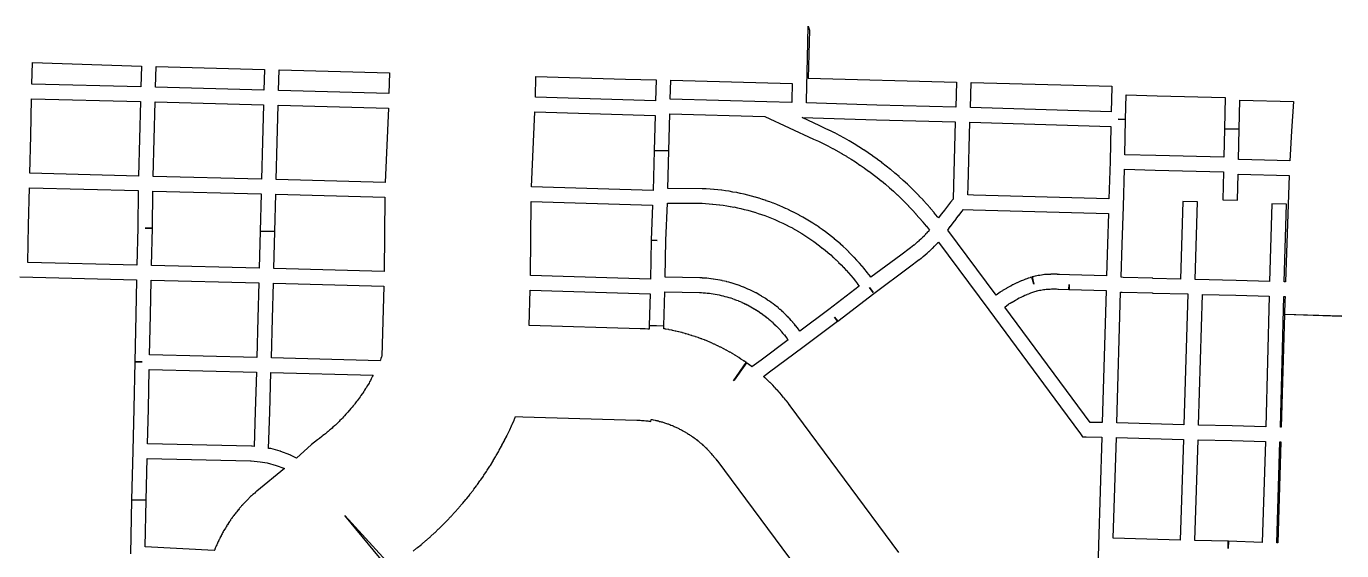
# Model space of a CAD drawing. Extents: x 0 to 1129, y 203 to 1017.
# Drawn here: x 418.9 to 520.2, y 603.3 to 643.7 of the extents above; entities that cross this region are included whole.
import ezdxf

# ---------------------------------------------------------------- set-up
doc = ezdxf.new("R2010")
doc.units = 0
doc.layers.get('0').update_dxf_attribs({"linetype": 'CONTINUOUS'})

msp = doc.modelspace()

# ---------------------------------------------------------------- linework, layer by layer
at = {"color": 1}
for points in [[(479.114556, 643.735049), (479.227444, 643.438715), (479.128667, 639.741604), (490.551622, 639.438204), (490.488111, 637.490871), (484.406222, 637.660204), (478.9946, 637.822493), (479.001599, 637.963604), (479.001599, 637.977602), (479.001599, 637.984602), (479.058043, 641.293646), (479.114556, 643.735049)], [(419.339889, 640.941049), (427.736, 640.658826), (427.693667, 639.071315), (419.3046, 639.283004), (419.339889, 640.941049)], [(428.864889, 640.630604), (437.218667, 640.404826), (437.176333, 638.817315), (428.822556, 639.043093), (428.864889, 640.630604)], [(438.347556, 640.376604), (446.849489, 640.150826), (446.807178, 638.563315), (438.305222, 638.789093), (438.347556, 640.376604)], [(458.138378, 639.854493), (465.031667, 639.671049), (467.4094, 639.600493), (467.367044, 637.977715), (458.096067, 638.259938), (458.138378, 639.854493)], [(468.538289, 639.572271), (477.893933, 639.318271), (477.87271, 638.03416), (477.87271, 638.005938), (477.858712, 637.850715), (475.932556, 637.90716), (468.495978, 638.125893), (468.538289, 639.572271)], [(491.673444, 639.409982), (502.524889, 639.113671), (502.524889, 639.036049), (502.51789, 639.036049), (502.51789, 639.02905), (502.46849, 637.145205), (491.617045, 637.462694), (491.673444, 639.409982)], [(419.276378, 638.154341), (427.665444, 637.942652), (427.580778, 635.071052), (427.510222, 632.192386), (419.142333, 632.411097), (419.212889, 635.282719), (419.276378, 638.154341)], [(428.794333, 637.914498), (437.148111, 637.68872), (437.070511, 634.81712), (436.992889, 631.94552), (428.639111, 632.164231), (428.709667, 635.042898), (428.794333, 637.914498)], [(438.277, 637.66043), (446.771889, 637.434652), (446.524956, 631.691452), (438.121778, 631.91723), (438.1994, 634.78883), (438.277, 637.66043)], [(503.6326, 638.443427), (506.010333, 638.379938), (511.266734, 638.238827), (511.203222, 635.839938), (512.332111, 635.811716), (512.388556, 638.048316), (516.509, 637.942471), (516.367889, 635.642383), (516.240889, 633.356383), (512.325044, 633.455138), (512.275667, 633.469362), (512.332111, 635.797673), (511.203222, 635.832962), (511.146778, 633.652784), (505.904511, 633.779807), (503.526778, 633.836251), (503.583222, 636.552629), (503.011711, 636.566627), (503.011711, 636.573626), (503.583222, 636.552403), (503.6326, 638.443427)], [(458.060778, 637.131455), (467.331778, 636.849233), (467.247111, 634.161055), (468.376, 634.125788), (468.467711, 636.997411), (475.7914, 636.778677), (479.530822, 635.043011), (479.904778, 634.873677), (479.911777, 634.866678), (480.271599, 634.697345), (480.278598, 634.690346), (480.645487, 634.506901), (480.645487, 634.5139), (481.005309, 634.323389), (481.012308, 634.309391), (481.365063, 634.125946), (481.372062, 634.118947), (481.717796, 633.921392), (481.724795, 633.914393), (482.070506, 633.70977), (482.077505, 633.702771), (482.423239, 633.491105), (482.430238, 633.491105), (482.768904, 633.272394), (482.775903, 633.272394), (483.100482, 633.039549), (483.11448, 633.039549), (483.446102, 632.813771), (483.453101, 632.806772), (483.770613, 632.57395), (483.784611, 632.566951), (484.109166, 632.327039), (484.116166, 632.32004), (484.433654, 632.073085), (484.433654, 632.080084), (484.751143, 631.819017), (484.758142, 631.819017), (485.068586, 631.557973), (485.075586, 631.550974), (485.378963, 631.289907), (485.385962, 631.289907), (485.68934, 631.014751), (485.696339, 631.014751), (485.985606, 630.739573), (485.992605, 630.732574), (486.288961, 630.457396), (486.29596, 630.450397), (486.578182, 630.168175), (486.585181, 630.161176), (486.867403, 629.864842), (486.860404, 629.864842), (487.142626, 629.575576), (487.149625, 629.568577), (487.417759, 629.265199), (487.424758, 629.2582), (487.685802, 628.961867), (487.700026, 628.947869), (487.954026, 628.651535), (487.961026, 628.644536), (488.215026, 628.334092), (488.229024, 628.327093), (488.468913, 628.016648), (488.412468, 627.953137), (488.405469, 627.946138), (488.299625, 627.833249), (488.292625, 627.819251), (488.17267, 627.699295), (488.165671, 627.692296), (488.052782, 627.572363), (488.045783, 627.565364), (487.925849, 627.452475), (487.91885, 627.445476), (487.805961, 627.325542), (487.798962, 627.325542), (487.671985, 627.212654), (487.664986, 627.205654), (487.537986, 627.09981), (487.530987, 627.092811), (487.411031, 626.986966), (487.397033, 626.972968), (487.2771, 626.867146), (487.2701, 626.867146), (487.136056, 626.754257), (487.136056, 626.761256), (487.001989, 626.655411), (486.99499, 626.648412), (486.254146, 626.091012), (483.954034, 624.38359), (483.834101, 624.552924), (483.827102, 624.559923), (483.650702, 624.7857), (483.643703, 624.799699), (483.467325, 625.01841), (483.453101, 625.01841), (483.453101, 625.025409), (483.269679, 625.24412), (483.26268, 625.258344), (483.079236, 625.469988), (483.079236, 625.476987), (483.065238, 625.476987), (482.881793, 625.688654), (482.874794, 625.695653), (482.677239, 625.907342), (482.670239, 625.914341), (482.465617, 626.118941), (482.465617, 626.12594), (482.458618, 626.12594), (482.254018, 626.330562), (482.254018, 626.337561), (482.042329, 626.542161), (482.03533, 626.54916), (481.823663, 626.746716), (481.823663, 626.753715), (481.611996, 626.937137), (481.604997, 626.951361), (481.386264, 627.14185), (481.372266, 627.14185), (481.153555, 627.325294), (481.153555, 627.339292), (481.146556, 627.339292), (480.927845, 627.522737), (480.913621, 627.522737), (480.69491, 627.699114), (480.687911, 627.706113), (480.455089, 627.882514), (480.448089, 627.882514), (480.448089, 627.889513), (480.208178, 628.058846), (479.975356, 628.228179), (479.961358, 628.228179), (479.961358, 628.235178), (479.728513, 628.397468), (479.714515, 628.397468), (479.714515, 628.404467), (479.48167, 628.552645), (479.467672, 628.559644), (479.220716, 628.714843), (479.220716, 628.721842), (479.213717, 628.721842), (478.966761, 628.87002), (478.959762, 628.87002), (478.712807, 629.018176), (478.705807, 629.018176), (478.458852, 629.159287), (478.444854, 629.159287), (478.444854, 629.166286), (478.190854, 629.300353), (478.183854, 629.300353), (477.929854, 629.43442), (477.915856, 629.441419), (477.661856, 629.568419), (477.654857, 629.568419), (477.654857, 629.575418), (477.39379, 629.688307), (477.39379, 629.695306), (477.379792, 629.695306), (477.118748, 629.815239), (476.991725, 629.864639), (476.984726, 629.878638), (476.716615, 629.98446), (476.455548, 630.090304), (476.448549, 630.097303), (476.434551, 630.097303), (476.173484, 630.196104), (476.166485, 630.196104), (476.166485, 630.203103), (475.891307, 630.287769), (475.891307, 630.294769), (475.884308, 630.294769), (475.616197, 630.386502), (475.609198, 630.386502), (475.334042, 630.471169), (475.327043, 630.471169), (475.327043, 630.485167), (475.051888, 630.562789), (475.044889, 630.562789), (475.037889, 630.562789), (474.762711, 630.640389), (474.480489, 630.710945), (474.47349, 630.717944), (474.191268, 630.781455), (473.909046, 630.844966), (473.902047, 630.851966), (473.887823, 630.851966), (473.619734, 630.90841), (473.60551, 630.90841), (473.323288, 630.95781), (473.316289, 630.95781), (473.034066, 631.014255), (473.027067, 631.014255), (472.744845, 631.056565), (472.737846, 631.056565), (472.455624, 631.091854), (472.441626, 631.091854), (472.159403, 631.127143), (472.152404, 631.127143), (472.145405, 631.127143), (471.863183, 631.155366), (471.856184, 631.155366), (471.573962, 631.176589), (471.559963, 631.176589), (471.270674, 631.197812), (471.263675, 631.197812), (470.981453, 631.212036), (470.974454, 631.212036), (470.960456, 631.212036), (468.307567, 631.226034), (468.378122, 634.125879), (467.249233, 634.154101), (467.171611, 631.070834), (457.8089, 631.360101), (458.060778, 637.131455)], [(478.648889, 636.701326), (484.378, 636.531993), (490.459889, 636.362659), (490.318778, 631.451993), (490.290556, 630.400726), (490.100067, 630.174948), (490.093068, 630.167949), (489.853179, 629.87866), (489.853179, 629.864662), (489.61329, 629.568329), (489.387512, 629.264951), (489.387512, 629.257952), (489.373514, 629.250953), (489.161847, 628.954642), (489.098336, 629.032242), (489.098336, 629.039241), (488.823181, 629.363774), (488.823181, 629.370773), (488.55507, 629.688284), (488.541071, 629.702282), (488.27296, 630.019794), (488.265961, 630.019794), (488.265961, 630.026793), (487.983739, 630.337237), (487.969515, 630.337237), (487.969515, 630.344236), (487.680248, 630.64057), (487.680248, 630.654568), (487.383915, 630.950901), (487.383915, 630.9579), (487.080537, 631.261278), (487.073538, 631.261278), (486.763094, 631.550567), (486.763094, 631.557566), (486.452649, 631.839788), (486.44565, 631.853787), (486.128162, 632.136009), (486.121162, 632.143008), (485.803651, 632.418163), (485.796652, 632.418163), (485.479163, 632.686274), (485.465165, 632.686274), (485.14061, 632.954386), (485.13361, 632.961385), (484.794944, 633.215385), (484.794944, 633.229383), (484.787945, 633.229383), (484.456345, 633.476339), (484.456345, 633.483338), (484.442121, 633.483338), (484.110521, 633.730294), (484.103522, 633.730294), (484.089524, 633.737293), (483.750857, 633.977204), (483.736633, 633.977204), (483.397966, 634.21707), (483.383968, 634.21707), (483.031168, 634.442848), (483.024169, 634.442848), (483.024169, 634.449847), (482.664324, 634.675625), (482.657325, 634.675625), (482.290436, 634.894336), (482.283437, 634.894336), (481.923592, 635.106025), (481.916593, 635.106025), (481.542638, 635.310625), (481.535638, 635.317624), (481.161705, 635.508135), (481.154706, 635.508135), (480.787817, 635.705691), (480.773593, 635.705691), (480.766594, 635.705691), (480.385594, 635.889135), (480.011638, 636.065536), (478.648889, 636.701326)], [(491.588778, 636.334437), (502.440222, 636.016948), (502.383778, 633.300571), (502.299111, 630.428948), (491.863933, 630.718215), (491.426511, 630.739438), (491.447734, 631.416771), (491.588778, 636.334437)], [(503.498556, 632.708017), (505.869222, 632.651572), (511.118556, 632.52455), (511.069178, 630.351439), (512.198067, 630.323217), (512.247444, 632.326994), (516.191489, 632.228239), (515.909266, 624.029661), (515.810511, 624.029661), (515.972778, 630.026906), (514.843889, 630.055128), (514.681622, 624.057883), (512.106333, 624.135506), (508.973667, 624.213128), (508.945444, 624.213128), (509.114778, 630.203283), (507.985889, 630.231506), (507.985889, 630.224506), (507.816556, 624.241395), (505.692822, 624.29784), (505.692822, 624.304839), (503.385667, 624.361283), (503.230444, 624.389506), (503.315111, 626.908328), (503.413889, 629.82935), (503.498556, 632.708017)], [(419.114111, 631.281666), (427.489044, 631.062955), (427.453778, 628.184288), (427.383222, 625.319733), (418.980067, 625.531399), (419.043556, 628.402999), (419.114111, 631.281666)], [(428.617933, 631.034665), (436.964667, 630.815954), (436.894111, 627.944332), (438.023, 627.916109), (438.093556, 630.787732), (446.496734, 630.561954), (446.440289, 624.818709), (437.938333, 625.051554), (438.023, 627.909065), (436.894111, 627.944332), (436.809444, 625.079776), (428.512111, 625.291443), (428.582667, 628.163065), (428.018222, 628.177063), (428.582667, 628.170064), (428.617933, 631.034665)], [(457.785622, 630.230444), (467.134222, 629.941178), (467.021333, 627.245933), (467.472889, 627.22471), (467.021333, 627.231709), (466.964889, 624.240154), (457.729178, 624.515309), (457.785622, 630.230444)], [(468.270155, 630.103444), (470.923044, 630.089446), (470.951266, 630.089446), (471.205266, 630.068223), (471.480444, 630.054225), (471.487444, 630.054225), (471.755577, 630.033002), (471.762576, 630.033002), (472.030687, 630.00478), (472.037687, 630.00478), (472.298731, 629.969513), (472.30573, 629.969513), (472.573864, 629.934224), (472.580863, 629.934224), (472.856041, 629.891891), (472.856041, 629.89889), (473.110041, 629.849512), (473.131264, 629.849512), (473.392331, 629.793068), (473.392331, 629.807066), (473.667486, 629.743577), (473.667486, 629.750576), (473.928553, 629.680021), (473.928553, 629.68702), (474.196641, 629.616442), (474.203641, 629.616442), (474.457641, 629.545909), (474.471639, 629.545909), (474.725639, 629.475331), (474.732638, 629.475331), (474.986638, 629.397731), (475.000862, 629.397731), (475.261906, 629.313064), (475.515906, 629.221331), (475.515906, 629.22833), (475.77695, 629.136596), (475.78395, 629.136596), (476.030883, 629.044885), (476.037882, 629.037886), (476.284815, 628.939086), (476.291814, 628.939086), (476.538747, 628.833264), (476.552971, 628.826265), (476.66586, 628.783954), (476.912793, 628.663998), (476.919792, 628.663998), (477.159659, 628.558176), (477.159659, 628.551177), (477.413659, 628.431221), (477.420658, 628.431221), (477.660547, 628.304244), (477.667546, 628.297245), (477.90039, 628.184356), (477.90039, 628.170358), (478.147324, 628.043358), (478.154323, 628.029359), (478.387167, 627.902359), (478.394166, 627.888361), (478.619944, 627.761361), (478.633942, 627.747363), (478.85972, 627.606252), (478.866719, 627.606252), (479.092497, 627.458097), (479.099496, 627.451097), (479.31823, 627.302919), (479.325229, 627.302919), (479.551007, 627.140653), (479.558006, 627.140653), (479.769695, 626.985431), (479.783693, 626.971433), (479.995382, 626.809166), (479.995382, 626.816165), (480.207026, 626.639788), (480.22125, 626.639788), (480.432895, 626.463387), (480.439894, 626.463387), (480.644516, 626.286987), (480.651515, 626.279988), (480.856115, 626.110655), (480.863114, 626.103656), (481.053603, 625.913144), (481.067827, 625.913144), (481.258316, 625.7297), (481.265315, 625.722701), (481.46287, 625.539279), (481.46287, 625.525055), (481.653359, 625.341633), (481.667357, 625.334634), (481.850802, 625.137078), (481.857801, 625.130079), (482.034178, 624.939591), (482.041177, 624.925592), (482.217578, 624.735081), (482.231576, 624.728082), (482.407953, 624.523482), (482.414953, 624.516483), (482.584286, 624.311861), (482.591285, 624.304862), (482.760618, 624.093195), (482.767617, 624.079197), (482.92284, 623.86753), (482.929839, 623.860531), (483.049772, 623.698264), (480.714372, 621.899109), (478.477772, 620.233998), (478.407216, 620.325709), (478.371927, 620.368042), (478.371927, 620.375041), (478.266105, 620.509086), (478.266105, 620.516085), (478.160283, 620.643062), (478.160283, 620.650061), (478.153284, 620.650061), (478.054506, 620.777061), (478.047507, 620.78406), (477.941663, 620.904016), (477.941663, 620.918014), (477.934663, 620.918014), (477.828819, 621.037947), (477.814821, 621.044946), (477.701932, 621.171946), (477.589043, 621.29188), (477.589043, 621.306104), (477.582044, 621.306104), (477.462111, 621.418993), (477.455111, 621.425992), (477.342223, 621.538881), (477.335223, 621.552879), (477.222335, 621.665768), (477.208336, 621.665768), (477.088403, 621.778657), (477.081404, 621.785656), (476.954404, 621.891478), (476.954404, 621.905476), (476.947405, 621.905476), (476.820382, 622.011321), (476.820382, 622.01832), (476.693405, 622.124164), (476.679181, 622.124164), (476.559248, 622.229986), (476.552249, 622.236985), (476.418182, 622.335741), (476.411183, 622.34274), (476.277116, 622.441518), (476.270117, 622.441518), (476.13605, 622.540295), (476.129051, 622.547294), (475.994984, 622.631961), (475.994984, 622.645959), (475.987985, 622.645959), (475.853918, 622.730626), (475.846919, 622.737625), (475.705808, 622.829359), (475.691584, 622.829359), (475.550473, 622.914025), (475.550473, 622.928023), (475.543474, 622.928023), (475.402362, 623.005646), (475.402362, 623.012645), (475.395363, 623.012645), (475.254252, 623.090267), (475.247253, 623.104266), (475.106142, 623.174821), (475.092144, 623.18182), (474.943988, 623.259443), (474.936989, 623.259443), (474.788811, 623.329998), (474.788811, 623.336997), (474.633612, 623.40753), (474.626613, 623.40753), (474.478435, 623.478108), (474.471436, 623.478108), (474.316213, 623.548641), (474.309214, 623.548641), (474.161059, 623.61922), (474.15406, 623.61922), (474.139836, 623.61922), (473.99168, 623.682708), (473.984681, 623.682708), (473.836503, 623.746197), (473.822505, 623.746197), (473.667283, 623.795597), (473.660284, 623.809595), (473.498017, 623.858973), (473.342795, 623.901329), (473.335796, 623.915327), (473.173507, 623.957683), (473.166508, 623.957683), (473.159509, 623.964682), (473.004286, 623.999949), (472.997287, 624.006948), (472.842042, 624.042237), (472.828044, 624.049236), (472.821045, 624.049236), (472.665823, 624.084502), (472.503534, 624.119791), (472.496535, 624.119791), (472.489536, 624.13379), (472.327247, 624.155013), (472.320247, 624.155013), (472.157958, 624.190279), (472.150959, 624.190279), (471.981626, 624.218502), (471.974627, 624.218502), (471.819405, 624.246724), (471.805406, 624.246724), (471.798407, 624.246724), (471.643208, 624.274946), (471.628984, 624.274946), (471.473784, 624.288944), (471.466785, 624.288944), (471.452787, 624.288944), (471.297564, 624.310167), (471.290565, 624.310167), (471.121232, 624.317166), (471.114233, 624.317166), (470.951944, 624.324166), (470.944945, 624.331165), (470.937946, 624.331165), (470.775657, 624.331165), (470.768657, 624.331165), (470.761658, 624.331165), (468.094658, 624.380565), (468.151103, 627.209831), (468.270155, 630.103444)], [(491.101933, 629.6166), (491.828667, 629.588378), (502.263845, 629.299111), (502.186222, 626.949622), (502.1086, 624.501333), (499.265222, 624.571889), (498.475, 624.607178), (498.468001, 624.607178), (498.432734, 624.607178), (498.425735, 624.607178), (498.418736, 624.607178), (498.312914, 624.607178), (498.29869, 624.607178), (498.29869, 624.621176), (498.192868, 624.621176), (498.185869, 624.621176), (498.17887, 624.621176), (498.065981, 624.621176), (497.946048, 624.621176), (497.939049, 624.621176), (497.93205, 624.621176), (497.826228, 624.621176), (497.819228, 624.607178), (497.699295, 624.607178), (497.692296, 624.607178), (497.586452, 624.600179), (497.579452, 624.600179), (497.466564, 624.59318), (497.45234, 624.59318), (497.339451, 624.586181), (497.332452, 624.586181), (497.226607, 624.564958), (497.219608, 624.564958), (497.20561, 624.564958), (497.099788, 624.550959), (497.092788, 624.550959), (496.9799, 624.529736), (496.9729, 624.529736), (496.867078, 624.515738), (496.85308, 624.515738), (496.747236, 624.494515), (496.740236, 624.487516), (496.733237, 624.487516), (496.627393, 624.466293), (496.620394, 624.466293), (496.514549, 624.44507), (496.500551, 624.44507), (496.493552, 624.431071), (496.38773, 624.409848), (496.521774, 623.852448), (496.345396, 624.395714), (496.232507, 624.360448), (496.218509, 624.353449), (496.056243, 624.304049), (496.056243, 624.29005), (495.886909, 624.240673), (495.886909, 624.233674), (495.87991, 624.233674), (495.717644, 624.170162), (495.710645, 624.170162), (495.548378, 624.09963), (495.541379, 624.09963), (495.386157, 624.029051), (495.372159, 624.029051), (495.216936, 623.951452), (495.209937, 623.951452), (495.047648, 623.880896), (495.047648, 623.866898), (494.892426, 623.796342), (494.878428, 623.789343), (494.730272, 623.711721), (494.723273, 623.711721), (494.561007, 623.62001), (494.554008, 623.62001), (494.40583, 623.535343), (494.398831, 623.528344), (494.243608, 623.443677), (494.243608, 623.436678), (494.09543, 623.352012), (494.088431, 623.352012), (494.088431, 623.338013), (493.940276, 623.253347), (493.919053, 623.232124), (493.905055, 623.225124), (493.601677, 622.999347), (489.883388, 628.015835), (490.073899, 628.290991), (490.080898, 628.29799), (490.285498, 628.580212), (490.292497, 628.587211), (490.518275, 628.876478), (490.518275, 628.890476), (490.736986, 629.172698), (490.743985, 629.179697), (490.962696, 629.454853), (490.969695, 629.461852), (491.101933, 629.6166)], [(486.106668, 603.172536), (477.731734, 614.482602), (477.724735, 614.489602), (477.717736, 614.503826), (477.604847, 614.651981), (477.583624, 614.680203), (477.569626, 614.701426), (477.442603, 614.863693), (477.414381, 614.891915), (477.400383, 614.913138), (477.266316, 615.075427), (477.252318, 615.103649), (477.224096, 615.124873), (477.090051, 615.280072), (477.083052, 615.294296), (477.061829, 615.315519), (476.934807, 615.463697), (476.913583, 615.491919), (476.885361, 615.520142), (476.758361, 615.668297), (476.730139, 615.696519), (476.708916, 615.717742), (476.567805, 615.872942), (476.553807, 615.887166), (476.532583, 615.901164), (476.391472, 616.056409), (476.370249, 616.084631), (476.334983, 616.105854), (476.193872, 616.261077), (476.172649, 616.268076), (476.165649, 616.2823), (476.017494, 616.423411), (475.996271, 616.451633), (475.968049, 616.465631), (475.819893, 616.606742), (475.805669, 616.627966), (475.777447, 616.641964), (475.678692, 616.733697), (476.151403, 617.086452), (478.705514, 618.991475), (481.386625, 620.995253), (481.146736, 621.319786), (481.393669, 620.995253), (484.180625, 623.133075), (484.173626, 623.140074), (486.92527, 625.193229), (487.680226, 625.750607), (487.680226, 625.757606), (487.694224, 625.757606), (487.835335, 625.863428), (487.835335, 625.870427), (487.842334, 625.870427), (487.983445, 625.983316), (487.983445, 625.997314), (487.990444, 625.997314), (488.131556, 626.110203), (488.138555, 626.117202), (488.279666, 626.244225), (488.420777, 626.364158), (488.435001, 626.371157), (488.561978, 626.49818), (488.576202, 626.49818), (488.576202, 626.505179), (488.70318, 626.632179), (488.717404, 626.639178), (488.844381, 626.773222), (488.858605, 626.773222), (488.858605, 626.780221), (488.985583, 626.914266), (489.119649, 627.041266), (489.119649, 627.055264), (489.126649, 627.055264), (489.161667, 627.090846)], [(489.161667, 627.090846), (493.035178, 621.869735), (498.559667, 614.397891), (500.111889, 612.302402), (500.267111, 612.083668), (500.542289, 612.076669), (501.741711, 612.048447), (501.480667, 603.73698), (501.007933, 586.542602)], [(418.380333, 624.417005), (427.355, 624.191228), (427.298556, 621.488938), (427.220956, 617.86945), (427.792444, 617.855452), (427.220956, 617.862451), (427.150378, 614.271162), (427.072778, 611.004451), (426.974, 607.215606), (428.102889, 607.187384), (428.187556, 610.418828), (436.153266, 610.235384), (436.195622, 610.235384), (436.901178, 610.157784), (437.416222, 610.080162), (438.128822, 609.882606), (438.721489, 609.663873), (438.756778, 609.642649), (436.640111, 607.899938), (436.583667, 607.857583), (436.534289, 607.808205), (436.470778, 607.751761), (436.428444, 607.716471), (436.393178, 607.681205), (436.3226, 607.624761), (436.315601, 607.610762), (436.294378, 607.603763), (436.230889, 607.540274), (436.153266, 607.469719), (436.075667, 607.399163), (436.047444, 607.370941), (436.012155, 607.328608), (435.983933, 607.307385), (435.934556, 607.257985), (435.878111, 607.20154), (435.821667, 607.130985), (435.786378, 607.095695), (435.751111, 607.060429), (435.687622, 607.003985), (435.631178, 606.94754), (435.581778, 606.884051), (435.518289, 606.827607), (435.518289, 606.813383), (435.454778, 606.756938), (435.433555, 606.721672), (435.405332, 606.69345), (435.348888, 606.622894), (435.306532, 606.580561), (435.271266, 606.531161), (435.207777, 606.460628), (435.207777, 606.453629), (435.200778, 606.44663), (435.137266, 606.376097), (435.080822, 606.305518), (435.024378, 606.234985), (434.960889, 606.157363), (434.939666, 606.122097), (434.911444, 606.086807), (434.854999, 606.016252), (434.841001, 605.98803), (434.819778, 605.966807), (434.770378, 605.896274), (434.763378, 605.88205), (434.742155, 605.860826), (434.699845, 605.790271), (434.664556, 605.747938), (434.636333, 605.705604), (434.61511, 605.677382), (434.608111, 605.677382), (434.594113, 605.642116), (434.530624, 605.564493), (434.481224, 605.472782), (434.42478, 605.39516), (434.41778, 605.388161), (434.410781, 605.366938), (434.368448, 605.296382), (434.35445, 605.289383), (434.312116, 605.211783), (434.262716, 605.134183), (434.206272, 605.04245), (434.163961, 604.96485), (434.156962, 604.943627), (434.135739, 604.929629), (434.093383, 604.859073), (434.086384, 604.83785), (434.072386, 604.823852), (434.030052, 604.746229), (433.994786, 604.675674), (433.95243, 604.605118), (433.910119, 604.520452), (433.888896, 604.478118), (433.874898, 604.442829), (433.82552, 604.365229), (433.818521, 604.337007), (433.804523, 604.308785), (433.769256, 604.231185), (433.748033, 604.202963), (433.741034, 604.174741), (433.698678, 604.090074), (433.663412, 604.019496), (433.63519, 603.948963), (433.592856, 603.87134), (433.564634, 603.807852), (433.543411, 603.751407), (433.508122, 603.673785), (433.501123, 603.666786), (433.465856, 603.589163), (433.451858, 603.539763), (433.430635, 603.504497), (433.402413, 603.41983), (433.388189, 603.377497), (433.366966, 603.342208), (433.352967, 603.306941), (428.033078, 603.589163), (428.103634, 607.187497), (426.974745, 607.20872), (426.890078, 603.060053)], [(428.483889, 624.163005), (436.781222, 623.951339), (436.710667, 621.242005), (436.626, 618.194005), (428.363933, 618.405672), (428.427444, 621.467783), (428.483889, 624.163005)], [(437.910111, 623.923116), (446.419111, 623.690272), (446.270956, 618.299827), (446.249733, 618.25045), (446.200332, 618.12345), (446.165066, 618.024672), (446.129799, 617.954116), (437.754844, 618.165783), (437.83951, 621.213783), (437.910111, 623.923116)], [(483.841778, 623.591178), (484.124, 623.210155), (483.834734, 623.584111), (483.841778, 623.591178)], [(499.229933, 623.817294), (499.222934, 623.443339), (502.073378, 623.372783), (501.777045, 613.177517), (500.838645, 613.19874), (499.462823, 615.068473), (494.269934, 622.08874), (494.545089, 622.300406), (494.580378, 622.328629), (494.693267, 622.385073), (494.686268, 622.399071), (494.820335, 622.469627), (494.827334, 622.476626), (494.961401, 622.554248), (494.9684, 622.554248), (495.102467, 622.631871), (495.109466, 622.631871), (495.243533, 622.702404), (495.250532, 622.716628), (495.391643, 622.787161), (495.398642, 622.787161), (495.532687, 622.857739), (495.539686, 622.857739), (495.680797, 622.928272), (495.687796, 622.928272), (495.828907, 622.99885), (495.842905, 622.99885), (495.991083, 623.055294), (495.991083, 623.069293), (496.125127, 623.118693), (496.132127, 623.118693), (496.280305, 623.182182), (496.287304, 623.182182), (496.428415, 623.231582), (496.442413, 623.231582), (496.583524, 623.288026), (496.696413, 623.323293), (496.745791, 623.337517), (496.767014, 623.337517), (496.85168, 623.365739), (496.85168, 623.35874), (496.943391, 623.386962), (496.957615, 623.386962), (497.049326, 623.40096), (497.056325, 623.40096), (497.155126, 623.422183), (497.162125, 623.422183), (497.253836, 623.436182), (497.253836, 623.429182), (497.345569, 623.443181), (497.366792, 623.443181), (497.451459, 623.457179), (497.550259, 623.471177), (497.550259, 623.464178), (497.649015, 623.471177), (497.663239, 623.471177), (497.75495, 623.478176), (497.761949, 623.478176), (497.860749, 623.492174), (497.867748, 623.492174), (497.94537, 623.492174), (497.966594, 623.492174), (498.065371, 623.492174), (498.157082, 623.492174), (498.178305, 623.492174), (498.262972, 623.492174), (498.36175, 623.478176), (498.368749, 623.478176), (498.404015, 623.478176), (498.418014, 623.478176), (499.215303, 623.442887), (499.229933, 623.817294)], [(457.708, 623.379556), (466.936667, 623.111468), (466.866111, 620.670223), (467.995, 620.627912), (468.0726, 623.259623), (470.732556, 623.210223), (470.739555, 623.210223), (470.880666, 623.210223), (470.887665, 623.210223), (471.028776, 623.196225), (471.035775, 623.196225), (471.19102, 623.182001), (471.198019, 623.182001), (471.346174, 623.160778), (471.346174, 623.167777), (471.494352, 623.153553), (471.508351, 623.153553), (471.649462, 623.125331), (471.656461, 623.125331), (471.797572, 623.111332), (471.804571, 623.111332), (471.945682, 623.08311), (471.952681, 623.08311), (472.107881, 623.054888), (472.11488, 623.054888), (472.248924, 623.019599), (472.263148, 623.019599), (472.404259, 622.98431), (472.54537, 622.956088), (472.566594, 622.949089), (472.707705, 622.913822), (472.848816, 622.878533), (472.862814, 622.871534), (472.996881, 622.829223), (473.00388, 622.829223), (473.144991, 622.786867), (473.15199, 622.786867), (473.286057, 622.73749), (473.30728, 622.73049), (473.434258, 622.68818), (473.448482, 622.681181), (473.589593, 622.624736), (473.589593, 622.631735), (473.71657, 622.582335), (473.71657, 622.575336), (473.871815, 622.518892), (473.878814, 622.511892), (474.012881, 622.455448), (474.01988, 622.448449), (474.153947, 622.38496), (474.295058, 622.314405), (474.295058, 622.328403), (474.422035, 622.257847), (474.436259, 622.257847), (474.563237, 622.173181), (474.563237, 622.187179), (474.697304, 622.116623), (474.704303, 622.102625), (474.831325, 622.03207), (474.838324, 622.02507), (474.965324, 621.954537), (474.972324, 621.947538), (475.092257, 621.876983), (475.106255, 621.869984), (475.226211, 621.799406), (475.23321, 621.785407), (475.353143, 621.707785), (475.360142, 621.700786), (475.480098, 621.623163), (475.494096, 621.609165), (475.606985, 621.531565), (475.613984, 621.524566), (475.726873, 621.446966), (475.740871, 621.432742), (475.85376, 621.348076), (475.860759, 621.341077), (475.973648, 621.242299), (475.973648, 621.249298), (476.086537, 621.150498), (476.100761, 621.143498), (476.21365, 621.044721), (476.220649, 621.044721), (476.319427, 620.952987), (476.333425, 620.938989), (476.432203, 620.847255), (476.439202, 620.833257), (476.545024, 620.741546), (476.559022, 620.727322), (476.671911, 620.6215), (476.770689, 620.515678), (476.777688, 620.508679), (476.876443, 620.402857), (476.982288, 620.297012), (476.989287, 620.283014), (477.088087, 620.177192), (477.073863, 620.177192), (477.179708, 620.057236), (477.179708, 620.050237), (477.278486, 619.944415), (477.285485, 619.937416), (477.377196, 619.824527), (477.377196, 619.810529), (477.475973, 619.69764), (477.475973, 619.690641), (477.511262, 619.655352), (477.511262, 619.648353), (477.574751, 619.556642), (475.486307, 617.997353), (474.787795, 617.475242), (474.759573, 617.503464), (474.59024, 617.623397), (474.569017, 617.64462), (474.540794, 617.658618), (474.378528, 617.785618), (473.418972, 616.45213), (473.355461, 616.409774), (474.343239, 617.813841), (474.202128, 617.905552), (474.173906, 617.926775), (474.152682, 617.933774), (473.990393, 618.046663), (473.962171, 618.067886), (473.940948, 618.081884), (473.76457, 618.20184), (473.736348, 618.215838), (473.701082, 618.24406), (473.531748, 618.349905), (473.503526, 618.356904), (473.489302, 618.371128), (473.312925, 618.47695), (473.291702, 618.490948), (473.277703, 618.497947), (473.101303, 618.603792), (473.066014, 618.61779), (473.030748, 618.646012), (472.85437, 618.74479), (472.826148, 618.751789), (472.797926, 618.773012), (472.621525, 618.857679), (472.600302, 618.878902), (472.57208, 618.8929), (472.39568, 618.984634), (472.367458, 618.998632), (472.339235, 619.005631), (472.155791, 619.097365), (472.127569, 619.111363), (472.092302, 619.132586), (471.908835, 619.217253), (471.880613, 619.231251), (471.85939, 619.23825), (471.668901, 619.322917), (471.647678, 619.336915), (471.612412, 619.350913), (471.4219, 619.428513), (471.400677, 619.442737), (471.379454, 619.449736), (471.188965, 619.527359), (471.167742, 619.534358), (471.13952, 619.548356), (470.956076, 619.618911), (470.920786, 619.63291), (470.878476, 619.639909), (470.695009, 619.710442), (470.666786, 619.724666), (470.63152, 619.738664), (470.448076, 619.802175), (470.419853, 619.809174), (470.384564, 619.816174), (470.187009, 619.879662), (470.165786, 619.900885), (470.137563, 619.907884), (469.940008, 619.957285), (469.92601, 619.964284), (469.897787, 619.978508), (469.707276, 620.027885), (469.67201, 620.034884), (469.636743, 620.056108), (469.439188, 620.105485), (469.396832, 620.119709), (469.361565, 620.126708), (469.16401, 620.169042), (469.150011, 620.176041), (469.128788, 620.176041), (468.931233, 620.232485), (468.90301, 620.232485), (468.874788, 620.239484), (468.670166, 620.281818), (468.634877, 620.295816), (468.592566, 620.302815), (468.402055, 620.338104), (468.380832, 620.345103), (468.366833, 620.345103), (468.162211, 620.38037), (468.126922, 620.387369), (468.084611, 620.401593), (467.985811, 620.408592), (467.99281, 620.627325), (466.863921, 620.662592), (466.856922, 620.38037), (466.821655, 620.387369), (466.800432, 620.387369), (466.77221, 620.387369), (466.546432, 620.408592), (466.504122, 620.408592), (466.454721, 620.408592), (466.221899, 620.415591), (466.200676, 620.415591), (466.172454, 620.415591), (457.628165, 620.669591), (457.708, 623.379556)], [(503.195178, 623.245512), (503.2234, 623.238513), (503.265711, 623.231514), (503.308067, 623.231514), (505.657556, 623.17507), (505.657556, 623.16807), (508.345711, 623.097492), (508.373933, 623.097492), (508.070556, 613.015115), (505.488222, 613.078603), (502.905889, 613.149182), (503.195178, 623.245512)], [(509.502822, 623.069112), (512.078111, 623.005623), (514.6534, 622.928001), (514.378222, 612.859734), (511.795889, 612.923246), (509.199444, 612.986734), (509.502822, 623.069112)], [(515.782289, 622.899779), (515.866956, 622.899779), (515.852732, 622.53289), (515.82451, 621.545112), (520.234243, 621.396957), (515.817465, 621.523957), (515.577576, 612.831512), (515.507021, 612.831512), (515.782289, 622.899779)], [(428.335711, 617.276625), (436.604822, 617.064958), (436.499, 614.03107), (436.4214, 611.349958), (436.280289, 611.363957), (436.252067, 611.363957), (436.223845, 611.363957), (428.215778, 611.547401), (428.279266, 614.242623), (428.335711, 617.276625)], [(437.719622, 617.036804), (445.607711, 616.832182), (445.558333, 616.747515), (445.452511, 616.542915), (445.389, 616.43707), (445.325489, 616.331248), (445.276111, 616.232471), (445.149111, 616.027871), (445.050333, 615.872626), (445.008, 615.802093), (444.937444, 615.689204), (444.866889, 615.583359), (444.789266, 615.456359), (444.746956, 615.399915), (444.648155, 615.258804), (444.591711, 615.174137), (444.507044, 615.054182), (444.443556, 614.969515), (444.358889, 614.856626), (444.2954, 614.779026), (444.189556, 614.637915), (444.147222, 614.581471), (444.055489, 614.461515), (443.977889, 614.36276), (443.879111, 614.256915), (443.653333, 613.995871), (443.554556, 613.875915), (443.498111, 613.826537), (443.385222, 613.692471), (443.314667, 613.621915), (443.23, 613.523137), (443.145333, 613.445515), (443.032444, 613.332626), (442.983044, 613.276182), (442.863111, 613.163293), (442.785489, 613.085693), (442.686734, 612.993959), (442.609111, 612.923426), (442.496222, 612.817582), (442.432734, 612.761137), (442.312778, 612.655293), (442.242222, 612.591804), (442.122289, 612.493026), (442.044667, 612.429515), (441.924734, 612.323693), (441.854155, 612.274315), (441.727178, 612.175515), (441.649556, 612.112026), (441.452, 611.963871), (441.303845, 611.850982), (441.063933, 611.681649), (440.852289, 611.491137), (439.695178, 610.425737), (439.229489, 610.665649), (439.208266, 610.686872), (439.180043, 610.693871), (438.481555, 610.961959), (438.453332, 610.968958), (438.418043, 610.975958), (437.705421, 611.173513), (437.677199, 611.180512), (437.641932, 611.180512), (437.543154, 611.19451), (437.627821, 613.995577), (437.719622, 617.036804)], [(448.67138, 603.268491), (448.946535, 603.487202), (448.981824, 603.515424), (449.017091, 603.543647), (449.292269, 603.762358), (449.327535, 603.797647), (449.362802, 603.832936), (449.630935, 604.051647), (449.666202, 604.086936), (449.701468, 604.122202), (449.969602, 604.355024), (450.004869, 604.376247), (450.033091, 604.411514), (450.294135, 604.644358), (450.329424, 604.679647), (450.364713, 604.714914), (450.618713, 604.954803), (450.65398, 604.997136), (450.70338, 605.032403), (450.950313, 605.279358), (450.971536, 605.307581), (450.999758, 605.328804), (451.246714, 605.575737), (451.289047, 605.625114), (451.324337, 605.660404), (451.564203, 605.914404), (451.599492, 605.949693), (451.634781, 605.984959), (451.874647, 606.238959), (451.90287, 606.274226), (451.924093, 606.302448), (452.156915, 606.556448), (452.199271, 606.612892), (452.234537, 606.655248), (452.467359, 606.916292), (452.488582, 606.944515), (452.516804, 606.979781), (452.735538, 607.247915), (452.784916, 607.297292), (452.820205, 607.339626), (453.038916, 607.614804), (453.052914, 607.65007), (453.081136, 607.678292), (453.292803, 607.95347), (453.328092, 607.995781), (453.356314, 608.038137), (453.567958, 608.313292), (453.59618, 608.355626), (453.631469, 608.397959), (453.829025, 608.680181), (453.857247, 608.729559), (453.885469, 608.764848), (454.090092, 609.054137), (454.10409, 609.082359), (454.132312, 609.117626), (454.322823, 609.406892), (454.35809, 609.456292), (454.393379, 609.512737), (454.583868, 609.80907), (454.605091, 609.844359), (454.626314, 609.879626), (454.809736, 610.183026), (454.837958, 610.218292), (454.852182, 610.253559), (455.02856, 610.549915), (455.056782, 610.599292), (455.085004, 610.641626), (455.261382, 610.937959), (455.289604, 610.994404), (455.310827, 611.043781), (455.48016, 611.354226), (455.501383, 611.389515), (455.522607, 611.431848), (455.684873, 611.742292), (455.713095, 611.784626), (455.727319, 611.819915), (455.889586, 612.137404), (455.903584, 612.17267), (455.924807, 612.22207), (456.080007, 612.52547), (456.10123, 612.581915), (456.122453, 612.624226), (456.263564, 612.941737), (456.291786, 612.998181), (456.313009, 613.040515), (456.454121, 613.36507), (456.468119, 613.400359), (456.489342, 613.44267), (456.565, 613.64307)], [(456.565, 613.64307), (457.136511, 613.636071), (465.927711, 613.36796), (465.977111, 613.36796), (466.068822, 613.360961), (466.160556, 613.360961), (466.266378, 613.353962), (466.308734, 613.353962), (466.421622, 613.339964), (466.492155, 613.332965), (466.612111, 613.325966), (466.654444, 613.318966), (466.774378, 613.304742), (466.837889, 613.297743), (466.9014, 613.290744), (466.929622, 613.283745), (467.007222, 613.269747), (467.028445, 613.424969), (467.049668, 613.41797), (467.092002, 613.410971), (467.176668, 613.403972), (467.176668, 613.389748), (467.31778, 613.368525), (467.374224, 613.354526), (467.473002, 613.333303), (467.515335, 613.319305), (467.592935, 613.305081), (467.670557, 613.276859), (467.712891, 613.26986), (467.783446, 613.248637), (467.868113, 613.227414), (467.910446, 613.20619), (467.995113, 613.177968), (468.058624, 613.163744), (468.136224, 613.135522), (468.192668, 613.121524), (468.270268, 613.093302), (468.319668, 613.072078), (468.383157, 613.050855), (468.453735, 613.022633), (468.524268, 612.994411), (468.573668, 612.980413), (468.665379, 612.945124), (468.71478, 612.9239), (468.792402, 612.888611), (468.855891, 612.860389), (468.912335, 612.839166), (468.912335, 612.824942), (468.96878, 612.810944), (469.039335, 612.775655), (469.09578, 612.747433), (469.159291, 612.712143), (469.215735, 612.683921), (469.293335, 612.648655), (469.34978, 612.627432), (469.427379, 612.578054), (469.469735, 612.556831), (469.519113, 612.528609), (469.519113, 612.52161), (469.660224, 612.436943), (469.702557, 612.422945), (469.787224, 612.359456), (469.829557, 612.331234), (469.900113, 612.295945), (469.963602, 612.253611), (470.013002, 612.218345), (470.069446, 612.183056), (470.132935, 612.140722), (470.182335, 612.105456), (470.23878, 612.070167), (470.344624, 611.992567), (470.408113, 611.943167), (470.457513, 611.9079), (470.506891, 611.865545), (470.577446, 611.8091), (470.61978, 611.787877), (470.690335, 611.724366), (470.739735, 611.682055), (470.789113, 611.632655), (470.845557, 611.590321), (470.902002, 611.547988), (470.944335, 611.505655), (471.00078, 611.44921), (471.05018, 611.413921), (471.099557, 611.364544), (471.156002, 611.308099), (471.226557, 611.244588), (471.25478, 611.223365), (471.311224, 611.159854), (471.367668, 611.103409), (471.410002, 611.054031), (471.452335, 611.011698), (471.50878, 610.955254), (471.551113, 610.905854), (471.593446, 610.849409), (471.642846, 610.807098), (471.699291, 610.729476), (471.727513, 610.701254), (471.791002, 610.630698), (471.833335, 610.574254), (471.875668, 610.524876), (471.925069, 610.468432), (471.967379, 610.411987), (472.002668, 610.362587), (472.073224, 610.256742), (472.080223, 610.270966), (480.46929, 598.946788)], [(502.8706, 612.020157), (505.46, 611.949579), (508.035266, 611.88609), (507.7954, 604.124979), (505.206, 604.188468), (502.630734, 604.26609), (502.8706, 612.020157)], [(509.164155, 611.857868), (511.767667, 611.794379), (514.35, 611.730868), (514.117178, 603.927424), (511.499556, 604.033268), (511.478332, 603.468824), (511.492556, 604.033268), (508.924334, 604.096757), (509.164155, 611.857868)], [(515.478889, 611.702646), (515.549444, 611.702646), (515.3166, 603.899201), (515.246067, 603.899201), (515.478889, 611.702646)], [(446.935623, 601.758647), (443.421979, 606.006114), (447.133178, 601.935048)]]:
    msp.add_lwpolyline(points, dxfattribs=at)

doc.saveas('drawing.dxf')
